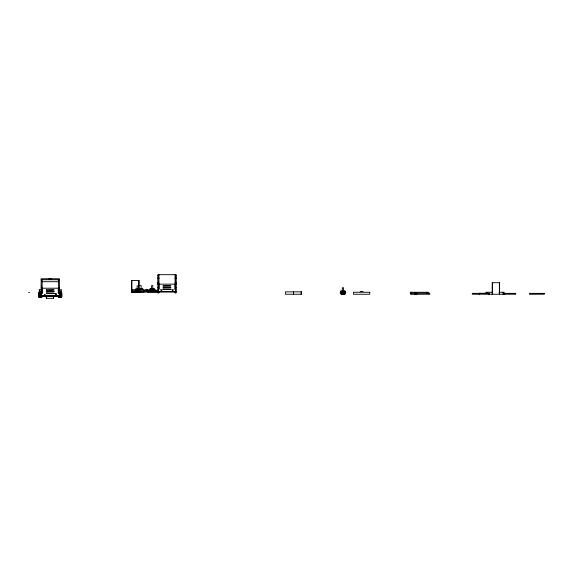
<?xml version="1.0" encoding="UTF-8"?>
<svg xmlns="http://www.w3.org/2000/svg" width="573" height="573" viewBox="0 0 573 573"><rect width="100%" height="100%" fill="white"/><g stroke="black" fill="none" stroke-linecap="round" stroke-linejoin="round"><path stroke-width="0.86" d="M39.007 295.224L39.007 294.665M61.397 295.224L61.397 294.665M343.793 293.842C343.098 291.428 345.082 289.694 344.273 293.842M344.445 293.498L343.965 293.448M344.967 293.842C346.472 293.111 344.015 290.346 345.261 291.714M136.395 292.409L136.395 292.008A0.988 0.494 -90 0 1 136.202 291.22C135.443 289.036 137.735 288.942 136.682 291.22A0.988 0.494 -90 0 0 136.875 292.008L136.875 292.409M139.805 288.892L139.805 291.22L139.755 289.15M150.778 291.392A0.988 0.494 -90 0 1 150.706 290.883C150.011 288.627 152.21 288.67 151.186 290.883A0.988 0.494 -90 0 0 151.258 291.392M341.658 293.842C340.785 290.647 342.611 290.69 342.138 293.842M341.945 291.714L341.465 291.714M136.002 292.409L136.002 292.008A0.988 0.86 -90 0 1 135.665 291.22C136.302 289.064 135.192 288.971 135.386 291.22A0.988 0.86 -90 0 0 135.729 292.008L135.729 292.409M150.011 291.392A0.988 0.86 -90 0 1 149.89 290.883C149.639 288.634 150.849 288.728 150.169 290.883A0.988 0.86 -90 0 0 150.291 291.392M340.992 293.842L340.992 291.32L341.264 293.842M41.514 297.101L39.795 297.451A0.988 0.988 0 0 1 39.007 297.058L38.606 297.058L38.606 292.839L39.007 292.839A0.988 0.988 0 0 1 39.795 292.438L41.528 292.839M150.291 289.293L149.653 289.301M340.842 291.32C337.476 295.274 348.456 295.41 345.061 291.32M150.09 289.15L149.696 290.883A0.988 0.988 0 0 0 149.832 291.392M135.586 289.487L135.121 291.915M41.134 296.979C42.287 296.234 40.633 298.297 39.795 297.251A0.988 0.86 0 0 1 39.007 296.914L38.606 296.914L39.007 296.635A0.988 0.86 0 0 0 39.795 296.979L41.134 297.251M41.134 295.954C42.359 295.539 40.583 297.566 39.795 296.442A0.988 0.494 0 0 1 39.007 296.241L38.606 296.241L39.007 295.761A0.988 0.494 0 0 0 39.795 295.954L41.134 295.954L41.134 296.442M344.645 293.842L345.261 293.448M157.904 275.656L158.893 275.656M175.137 275.656L176.133 275.656M157.904 277.726L158.893 277.726M175.137 277.726L176.133 277.726M157.904 278.449L158.893 278.449M175.137 278.449L176.133 278.449M157.904 278.607L158.893 278.607M175.137 278.607L176.133 278.607M48.884 278.929L51.656 278.929M41.156 279.724L59.384 279.724M131.661 280.541L138.981 280.541M42.137 281.701L58.396 281.701M157.904 282.296L158.893 282.253M175.137 282.296L176.133 282.253M157.904 283.112L158.893 283.112M175.137 283.112L176.133 283.112M157.904 283.75L158.893 283.75M175.137 283.75L176.133 283.75M157.904 284.373L158.893 284.373M175.137 284.373L176.133 284.373M138.874 285.59L139.554 285.59M139.977 285.59L141.159 285.59L141.073 289.15M138.286 285.927L137.105 285.927L137.105 288.892M157.904 287.632L158.384 287.632M175.646 287.632L176.133 287.632M41.156 287.818L42.151 287.818M58.396 287.818L59.384 287.818M138.687 288.556L142.677 288.556C143.121 290.497 141.889 288.434 143.078 289.544M150.09 288.556L154.309 288.556L154.509 290.883A0.988 0.86 -90 0 1 154.388 291.392M135.586 288.892L141.359 288.892M151.437 288.942L152.991 288.892M138.981 288.964L141.459 288.964M151.308 288.964L153.091 288.964M157.904 289.179L158.993 289.279L158.993 284.151L175.044 284.151L175.044 289.279L176.133 289.179M137.413 289.487L137.971 289.487M150.706 289.544L151.186 289.544M151.924 289.544L152.475 289.544M153.693 289.544L153.012 289.15L153.693 289.544L153.693 290.883A0.988 0.494 -90 0 1 153.621 291.392M154.56 291.392A0.988 0.988 0 0 0 154.703 290.883C155.985 289.193 152.948 288.813 154.509 289.544M163.183 289.537L170.869 289.537M160.454 289.694L162.073 289.694M171.814 289.694L173.433 289.694M135.665 289.881L131.64 289.931M136.202 289.881L136.682 289.881M137.413 289.881L137.971 289.881M139.189 289.881L138.508 289.487L139.189 289.881L139.189 291.22A0.988 0.494 -90 0 1 138.988 292.008L138.988 292.409M139.726 289.881L139.998 291.22M39.021 289.895L41.8 289.895M59.04 289.895L61.526 289.895M139.346 289.931L147.913 289.931M145.793 290.088L150.162 290.088M154.531 290.088L156.279 290.088L156.279 291.406M340.842 290.726L345.061 290.726L345.061 293.842M149.696 290.883L150.513 290.883M150.706 290.883L151.387 290.883M151.924 290.883L152.475 290.883M153.012 290.883L153.693 290.883M153.886 290.883L154.703 290.883M147.125 290.998L156.966 290.998M136.002 291.22L135.185 291.22A0.988 0.988 0 0 0 135.586 292.008L135.586 292.409L139.805 292.409L139.805 292.008M136.202 291.22L136.875 291.22M137.413 291.22L137.971 291.22M138.508 291.22L139.189 291.22M139.382 291.22L140.199 291.22L139.805 289.487M157.983 291.557L176.054 291.557M360.224 291.471L362.996 291.471M41.156 291.7L41.643 291.7M342.675 291.714L343.234 291.714M343.965 291.714L344.445 291.714M39.021 291.872L41.8 291.872M59.04 291.872L61.526 291.872M131.64 291.915L135.328 291.915M134.275 291.951L144.117 291.951M147.125 291.951L156.966 291.951M157.904 291.951L158.893 291.951M175.137 291.951L176.133 291.951M131.661 292.072L157.36 292.072L157.36 291.077L139.518 291.077L139.518 292.072M158.828 292.072L175.059 292.072M492.415 292.259L486.054 292.259L486.054 293.584M498.961 292.259L504.118 292.259L504.118 294.243M59.27 292.438L60.602 292.438A0.988 0.988 0 0 1 61.397 292.839L61.791 292.839L61.791 297.058L61.397 297.058A0.988 0.988 0 0 1 60.602 297.451C58.374 297.888 58.374 296.055 60.602 296.979A0.988 0.86 0 0 0 61.397 296.635L61.791 296.635L61.397 296.914A0.988 0.86 0 0 1 60.602 297.251L58.955 297.065M28.65 292.595L29.638 292.595M41.134 292.638L39.795 292.638A0.988 0.86 0 0 0 39.007 292.982L38.606 292.982L39.007 293.254A0.988 0.86 0 0 1 39.795 292.918L41.528 293.254L41.134 292.918M59.27 292.638L60.602 292.638A0.988 0.86 0 0 1 61.397 292.982L61.791 292.982L61.397 293.254A0.988 0.86 0 0 0 60.602 292.918L59.27 292.918M41.156 293.247L42.252 293.347L42.252 288.219L58.296 288.219L58.296 293.347L59.384 293.247M479.329 293.29L489.17 293.29L489.192 294.243M39.795 293.455C41.979 292.688 42.073 295.002 39.795 293.935A0.988 0.494 0 0 0 39.007 294.128L38.606 294.128L39.007 293.648A0.988 0.494 0 0 1 39.795 293.455L39.795 294.128M59.27 293.455L60.602 293.455A0.988 0.494 0 0 1 61.397 293.648L61.791 294.128L61.397 294.128A0.988 0.494 0 0 0 60.602 293.935L59.27 293.935M341.465 293.448L341.945 293.448M342.675 293.448L343.234 293.448M486.276 293.369L472.31 293.369L472.31 294.243L515.75 294.243L515.75 293.369L503.531 293.369M46.442 293.605L54.979 293.605M55.065 293.763L56.691 293.763M341.171 294.243L344.738 294.243M59.27 294.665L61.791 294.665L61.791 295.224L59.27 295.224M41.242 295.625L59.306 295.625M59.27 296.442L59.27 295.954L60.602 295.954A0.988 0.494 0 0 0 61.397 295.761L61.791 295.761L61.397 296.241A0.988 0.494 0 0 1 60.602 296.442L59.048 296.384L58.876 295.761M42.151 296.019L41.156 296.019L41.156 278.757L59.384 278.757L59.384 296.019L58.396 296.019M42.416 295.983L58.095 295.983M42.087 296.141L58.31 296.141M41.156 297.086L42.151 297.086L42.151 295.718M59.384 297.086L58.281 297.058L58.281 295.761M139.533 289.566L139.998 289.881M503.108 292.259L503.108 294.243M499.577 294.243L499.577 282.711L492.236 282.711L492.207 294.243M499.384 282.711L499.384 294.243M492.408 282.711L492.408 294.243M488.998 293.29L488.998 294.243M487.064 292.259L487.064 293.584M479.501 293.29L479.501 294.243M479.3 293.29L479.3 294.243M428.733 293.247L428.733 293.756M428.174 293.247L428.174 292.259L410.332 292.259L410.332 293.247L429.8 293.247L429.8 294.243L410.884 294.243L410.884 292.918M427.086 292.259L427.086 293.247M416.879 293.247L416.879 294.243M416.32 292.918L416.32 294.243M415.626 292.918L415.626 294.243M414.401 292.918L414.401 294.243M411.414 292.259L411.414 293.247M411.077 292.918L411.077 294.243M343.571 290.726L343.571 287.761L342.339 287.761L342.339 290.726M343.234 293.827L343.234 291.335L342.675 291.32L342.675 293.827M301.154 291.865L301.154 294.243M293.469 291.865L293.469 294.243M175.646 274.689L175.646 291.951M175.137 274.689L175.137 289.537M175.137 291.65L175.137 293.018L176.133 293.018L176.133 274.689L157.904 274.689L157.904 293.018L158.893 293.018L158.893 291.65M158.914 274.689L158.893 289.179M158.384 274.689L158.384 291.951M154.23 289.544L154.23 290.883A0.988 0.86 -90 0 1 154.108 291.392M153.213 289.544L153.213 290.883A0.988 0.494 -90 0 1 153.141 291.392M152.79 288.556L152.79 285.59L151.609 285.59L151.609 288.556M152.475 291.392L152.475 289.164L151.924 289.15L151.924 291.392M147.827 289.931L147.827 291.256M146.409 289.931L146.409 291.256M146.244 289.931L146.244 291.256M139.662 292.008L139.662 292.409M139.382 292.008L139.382 292.409M139.01 280.541L139.01 289.408M138.809 280.541L138.809 289.408M138.702 289.881L138.702 291.22A0.988 0.494 -90 0 1 138.508 292.008L138.508 292.409M137.971 289.501L137.971 292.409M137.413 289.501L137.413 292.409M133.975 289.931L133.975 291.915M132.585 289.931L132.585 291.915M131.833 280.541L131.833 292.072M131.64 280.541L131.64 292.072M61.397 293.648L61.397 294.128M61.397 295.761L61.397 296.241M61.053 289.895L61.053 291.872M60.602 292.438L60.602 293.254M60.602 293.455L60.602 294.128M60.602 294.665L60.602 295.224M60.602 295.761L60.602 296.442M60.602 296.635L60.602 297.451M58.396 279.724L58.396 293.247M58.396 295.718L58.396 297.086M53.64 295.647L53.64 298.311L46.291 298.311L46.27 295.647M53.439 295.647L53.439 298.311M51.448 290.282L51.448 291.249M49.808 290.282L49.808 291.249M46.463 295.647L46.463 298.311M42.137 279.724L42.151 293.247M41.464 289.895L41.464 291.872M41.335 285.34L41.335 286.12M41.134 293.455L41.134 293.935M41.134 294.665L41.134 295.224M39.795 292.438L39.795 293.254M39.795 294.665L39.795 295.224M39.795 295.761L39.795 296.442M39.795 296.635L39.795 297.451M39.494 289.895L39.494 291.872M39.007 293.648L39.007 294.128M39.007 295.761L39.007 296.241M38.606 294.665L38.606 295.224L41.514 295.224L41.528 294.665L38.606 294.665M46.349 289.874L46.542 290.282L54.199 289.945L46.349 289.874M46.349 291.521L46.542 291.922L54.199 291.585L46.349 291.521M46.349 293.161L46.542 293.562L54.199 293.226L46.37 293.097M163.097 285.805L163.284 286.214L170.947 285.877L163.112 285.741M163.097 287.453L163.284 287.854L170.947 287.517L163.097 287.453M163.097 289.093L163.284 289.494L170.947 289.157L163.097 289.093M143.952 290.855L144.21 291.141L143.952 290.855M44.393 294.436L45.009 294.594L44.393 294.436M55.538 294.436L56.147 294.594L55.538 294.436M161.142 290.368L161.751 290.525L161.142 290.368M172.28 290.368L172.896 290.525L172.28 290.368M140.851 289.15L140.292 289.544L140.851 289.164M141.868 289.15C140.65 289.143 142.584 289.888 141.889 289.164M301.584 291.865L285.361 291.865L285.361 294.243L301.584 294.243L301.584 291.865M369.743 292.259L353.484 292.259L353.484 294.243L369.743 294.243L369.743 292.259M544.35 293.369L529.509 293.369L529.509 294.243L544.35 294.243L544.35 293.369"/></g></svg>
